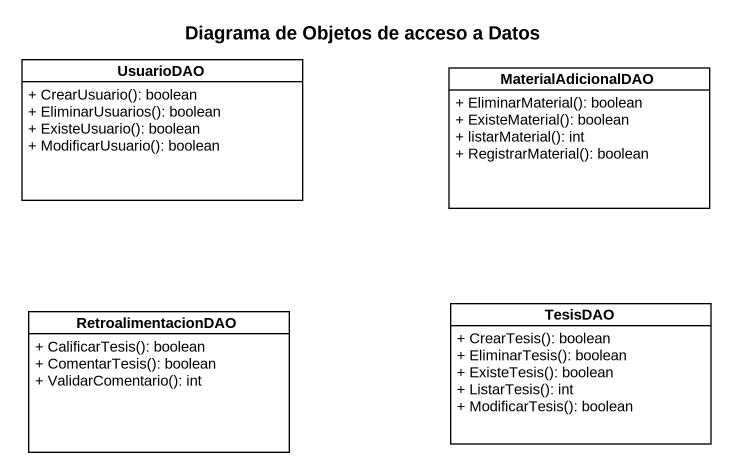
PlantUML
@startuml
title Diagrama de Objetos de acceso a Datos
hide circle
hide empty members
skinparam classAttributeIconSize 0
class UsuarioDAO {
  + CrearUsuario(): boolean
  + EliminarUsuarios(): boolean
  + ExisteUsuario(): boolean
  + ModificarUsuario(): boolean
}
class MaterialAdicionalDAO {
  + EliminarMaterial(): boolean
  + ExisteMaterial(): boolean
  + listarMaterial(): int
  + RegistrarMaterial(): boolean
}
class RetroalimentacionDAO {
  + CalificarTesis(): boolean
  + ComentarTesis(): boolean
  + ValidarComentario(): int
}
class TesisDAO {
  + CrearTesis(): boolean
  + EliminarTesis(): boolean
  + ExisteTesis(): boolean
  + ListarTesis(): int
  + ModificarTesis(): boolean
}
@enduml
